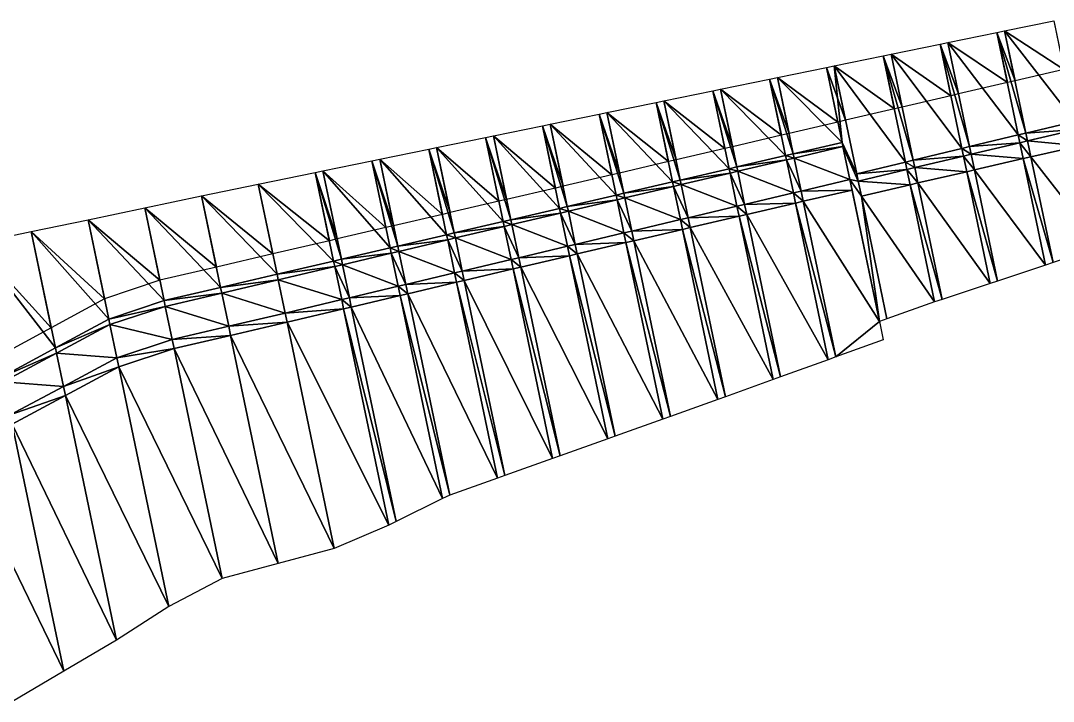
# Model space of a CAD drawing. Header units: metres. Extents: x 1882598 to 1885460, y 3171405 to 3171756.
# Drawn here: x 1883385.72 to 1883403.52, y 3171642.5 to 3171654.23 of the extents above; entities that cross this region are included whole.
import ezdxf

# ---------------------------------------------------------------- set-up
doc = ezdxf.new("R2010")
doc.units = ezdxf.units.M
doc.header["$MEASUREMENT"] = 0
doc.layers.add('Triangles surfaces projet', color=7, linetype='Continuous', true_color=0x848484)

msp = doc.modelspace()

# ---------------------------------------------------------------- linework, layer by layer
at = {"layer": 'Triangles surfaces projet'}
for points in [[(1883403.893, 3171652.493, 150.426), (1883402.685, 3171654.055, 150.46), (1883403.531, 3171654.228, 150.462), (1883403.893, 3171652.493, 150.426)], [(1883403.531, 3171654.228, 150.812), (1883403.706, 3171653.389, 150.795), (1883402.685, 3171654.055, 150.81), (1883403.531, 3171654.228, 150.812)], [(1883401.705, 3171653.853, 150.458), (1883402.551, 3171654.027, 150.46), (1883402.92, 3171652.259, 150.423), (1883401.705, 3171653.853, 150.458)], [(1883402.551, 3171654.027, 150.81), (1883402.732, 3171653.162, 150.792), (1883401.705, 3171653.853, 150.808), (1883402.551, 3171654.027, 150.81)], [(1883403.053, 3171652.291, 150.424), (1883402.551, 3171654.027, 150.46), (1883402.685, 3171654.055, 150.46), (1883403.053, 3171652.291, 150.424)], [(1883402.685, 3171654.055, 150.81), (1883402.865, 3171653.193, 150.792), (1883402.551, 3171654.027, 150.81), (1883402.685, 3171654.055, 150.81)], [(1883402.551, 3171654.027, 150.46), (1883403.053, 3171652.291, 150.424), (1883402.92, 3171652.259, 150.423), (1883402.551, 3171654.027, 150.46)], [(1883402.865, 3171653.193, 150.792), (1883402.732, 3171653.162, 150.792), (1883402.551, 3171654.027, 150.81), (1883402.865, 3171653.193, 150.792)], [(1883403.053, 3171652.291, 150.424), (1883402.685, 3171654.055, 150.46), (1883403.893, 3171652.493, 150.426), (1883403.053, 3171652.291, 150.424)], [(1883403.706, 3171653.389, 150.795), (1883402.865, 3171653.193, 150.792), (1883402.685, 3171654.055, 150.81), (1883403.706, 3171653.389, 150.795)], [(1883401.705, 3171653.853, 150.458), (1883402.08, 3171652.058, 150.421), (1883401.572, 3171653.826, 150.457), (1883401.705, 3171653.853, 150.458)], [(1883401.705, 3171653.853, 150.808), (1883401.89, 3171652.966, 150.79), (1883401.572, 3171653.826, 150.807), (1883401.705, 3171653.853, 150.808)], [(1883401.705, 3171653.853, 150.458), (1883402.92, 3171652.259, 150.423), (1883402.08, 3171652.058, 150.421), (1883401.705, 3171653.853, 150.458)], [(1883402.732, 3171653.162, 150.792), (1883401.89, 3171652.966, 150.79), (1883401.705, 3171653.853, 150.808), (1883402.732, 3171653.162, 150.792)], [(1883401.572, 3171653.826, 150.457), (1883401.947, 3171652.026, 150.421), (1883400.726, 3171653.652, 150.456), (1883401.572, 3171653.826, 150.457)], [(1883401.572, 3171653.826, 150.807), (1883401.758, 3171652.935, 150.789), (1883400.726, 3171653.652, 150.806), (1883401.572, 3171653.826, 150.807)], [(1883401.572, 3171653.826, 150.457), (1883402.08, 3171652.058, 150.421), (1883401.947, 3171652.026, 150.421), (1883401.572, 3171653.826, 150.457)], [(1883401.89, 3171652.966, 150.79), (1883401.758, 3171652.935, 150.789), (1883401.572, 3171653.826, 150.807), (1883401.89, 3171652.966, 150.79)], [(1883400.975, 3171651.792, 150.418), (1883399.746, 3171653.451, 150.454), (1883400.592, 3171653.625, 150.456), (1883400.975, 3171651.792, 150.418)], [(1883400.592, 3171653.625, 150.806), (1883400.783, 3171652.708, 150.787), (1883399.746, 3171653.451, 150.804), (1883400.592, 3171653.625, 150.806)], [(1883400.726, 3171653.652, 150.456), (1883401.107, 3171651.824, 150.418), (1883400.592, 3171653.625, 150.456), (1883400.726, 3171653.652, 150.456)], [(1883400.726, 3171653.652, 150.806), (1883400.916, 3171652.739, 150.787), (1883400.592, 3171653.625, 150.806), (1883400.726, 3171653.652, 150.806)], [(1883401.107, 3171651.824, 150.418), (1883400.975, 3171651.792, 150.418), (1883400.592, 3171653.625, 150.456), (1883401.107, 3171651.824, 150.418)], [(1883400.916, 3171652.739, 150.787), (1883400.783, 3171652.708, 150.787), (1883400.592, 3171653.625, 150.806), (1883400.916, 3171652.739, 150.787)], [(1883401.947, 3171652.026, 150.421), (1883401.107, 3171651.824, 150.418), (1883400.726, 3171653.652, 150.456), (1883401.947, 3171652.026, 150.421)], [(1883401.758, 3171652.935, 150.789), (1883400.916, 3171652.739, 150.787), (1883400.726, 3171653.652, 150.806), (1883401.758, 3171652.935, 150.789)], [(1883399.882, 3171652.131, 150.427), (1883398.766, 3171653.25, 150.452), (1883399.612, 3171653.424, 150.454), (1883399.882, 3171652.131, 150.427)], [(1883399.612, 3171653.424, 150.804), (1883399.809, 3171652.481, 150.784), (1883398.766, 3171653.25, 150.802), (1883399.612, 3171653.424, 150.804)], [(1883399.882, 3171652.131, 150.427), (1883399.612, 3171653.424, 150.454), (1883399.746, 3171653.451, 150.454), (1883399.882, 3171652.131, 150.427)], [(1883399.746, 3171653.451, 150.804), (1883399.942, 3171652.512, 150.785), (1883399.612, 3171653.424, 150.804), (1883399.746, 3171653.451, 150.804)], [(1883399.942, 3171652.512, 150.785), (1883399.809, 3171652.481, 150.784), (1883399.612, 3171653.424, 150.804), (1883399.942, 3171652.512, 150.785)], [(1883399.882, 3171652.131, 150.427), (1883399.746, 3171653.451, 150.454), (1883400.135, 3171651.59, 150.416), (1883399.882, 3171652.131, 150.427)], [(1883399.746, 3171653.451, 150.454), (1883400.975, 3171651.792, 150.418), (1883400.135, 3171651.59, 150.416), (1883399.746, 3171653.451, 150.454)], [(1883400.783, 3171652.708, 150.787), (1883399.942, 3171652.512, 150.785), (1883399.746, 3171653.451, 150.804), (1883400.783, 3171652.708, 150.787)], [(1883398.908, 3171651.904, 150.425), (1883397.787, 3171653.049, 150.451), (1883398.633, 3171653.223, 150.452), (1883398.908, 3171651.904, 150.425)], [(1883398.633, 3171653.223, 150.802), (1883398.835, 3171652.254, 150.782), (1883397.787, 3171653.049, 150.801), (1883398.633, 3171653.223, 150.802)], [(1883398.633, 3171653.223, 150.452), (1883398.766, 3171653.25, 150.452), (1883399.041, 3171651.935, 150.425), (1883398.633, 3171653.223, 150.452)], [(1883398.766, 3171653.25, 150.802), (1883398.968, 3171652.285, 150.782), (1883398.633, 3171653.223, 150.802), (1883398.766, 3171653.25, 150.802)], [(1883398.908, 3171651.904, 150.425), (1883398.633, 3171653.223, 150.452), (1883399.041, 3171651.935, 150.425), (1883398.908, 3171651.904, 150.425)], [(1883398.968, 3171652.285, 150.782), (1883398.835, 3171652.254, 150.782), (1883398.633, 3171653.223, 150.802), (1883398.968, 3171652.285, 150.782)], [(1883399.041, 3171651.935, 150.425), (1883398.766, 3171653.25, 150.452), (1883399.882, 3171652.131, 150.427), (1883399.041, 3171651.935, 150.425)], [(1883399.809, 3171652.481, 150.784), (1883398.968, 3171652.285, 150.782), (1883398.766, 3171653.25, 150.802), (1883399.809, 3171652.481, 150.784)], [(1883396.807, 3171652.848, 150.449), (1883397.653, 3171653.022, 150.45), (1883397.934, 3171651.677, 150.423), (1883396.807, 3171652.848, 150.449)], [(1883397.653, 3171653.022, 150.8), (1883397.861, 3171652.026, 150.78), (1883396.807, 3171652.848, 150.799), (1883397.653, 3171653.022, 150.8)], [(1883397.787, 3171653.049, 150.451), (1883398.067, 3171651.708, 150.423), (1883397.653, 3171653.022, 150.45), (1883397.787, 3171653.049, 150.451)], [(1883397.787, 3171653.049, 150.801), (1883397.994, 3171652.057, 150.78), (1883397.653, 3171653.022, 150.8), (1883397.787, 3171653.049, 150.801)], [(1883397.934, 3171651.677, 150.423), (1883397.653, 3171653.022, 150.45), (1883398.067, 3171651.708, 150.423), (1883397.934, 3171651.677, 150.423)], [(1883397.994, 3171652.057, 150.78), (1883397.861, 3171652.026, 150.78), (1883397.653, 3171653.022, 150.8), (1883397.994, 3171652.057, 150.78)], [(1883397.787, 3171653.049, 150.451), (1883398.908, 3171651.904, 150.425), (1883398.067, 3171651.708, 150.423), (1883397.787, 3171653.049, 150.451)], [(1883398.835, 3171652.254, 150.782), (1883397.994, 3171652.057, 150.78), (1883397.787, 3171653.049, 150.801), (1883398.835, 3171652.254, 150.782)], [(1883395.828, 3171652.647, 150.448), (1883396.674, 3171652.821, 150.449), (1883396.96, 3171651.45, 150.421), (1883395.828, 3171652.647, 150.448)], [(1883396.674, 3171652.821, 150.799), (1883396.887, 3171651.799, 150.778), (1883395.828, 3171652.647, 150.798), (1883396.674, 3171652.821, 150.799)], [(1883396.674, 3171652.821, 150.449), (1883396.807, 3171652.848, 150.449), (1883397.093, 3171651.481, 150.421), (1883396.674, 3171652.821, 150.449)], [(1883396.807, 3171652.848, 150.799), (1883397.02, 3171651.83, 150.778), (1883396.674, 3171652.821, 150.799), (1883396.807, 3171652.848, 150.799)], [(1883396.96, 3171651.45, 150.421), (1883396.674, 3171652.821, 150.449), (1883397.093, 3171651.481, 150.421), (1883396.96, 3171651.45, 150.421)], [(1883397.02, 3171651.83, 150.778), (1883396.887, 3171651.799, 150.778), (1883396.674, 3171652.821, 150.799), (1883397.02, 3171651.83, 150.778)], [(1883397.934, 3171651.677, 150.423), (1883397.093, 3171651.481, 150.421), (1883396.807, 3171652.848, 150.449), (1883397.934, 3171651.677, 150.423)], [(1883397.861, 3171652.026, 150.78), (1883397.02, 3171651.83, 150.778), (1883396.807, 3171652.848, 150.799), (1883397.861, 3171652.026, 150.78)], [(1883394.848, 3171652.446, 150.446), (1883395.694, 3171652.62, 150.448), (1883395.986, 3171651.223, 150.419), (1883394.848, 3171652.446, 150.446)], [(1883395.694, 3171652.62, 150.798), (1883395.913, 3171651.572, 150.776), (1883394.848, 3171652.446, 150.796), (1883395.694, 3171652.62, 150.798)], [(1883395.828, 3171652.647, 150.448), (1883396.119, 3171651.254, 150.419), (1883395.694, 3171652.62, 150.448), (1883395.828, 3171652.647, 150.448)], [(1883395.828, 3171652.647, 150.798), (1883396.046, 3171651.603, 150.776), (1883395.694, 3171652.62, 150.798), (1883395.828, 3171652.647, 150.798)], [(1883396.119, 3171651.254, 150.419), (1883395.986, 3171651.223, 150.419), (1883395.694, 3171652.62, 150.448), (1883396.119, 3171651.254, 150.419)], [(1883396.046, 3171651.603, 150.776), (1883395.913, 3171651.572, 150.776), (1883395.694, 3171652.62, 150.798), (1883396.046, 3171651.603, 150.776)], [(1883395.828, 3171652.647, 150.448), (1883396.96, 3171651.45, 150.421), (1883396.119, 3171651.254, 150.419), (1883395.828, 3171652.647, 150.448)], [(1883396.887, 3171651.799, 150.778), (1883396.046, 3171651.603, 150.776), (1883395.828, 3171652.647, 150.798), (1883396.887, 3171651.799, 150.778)], [(1883395.011, 3171650.995, 150.417), (1883393.869, 3171652.245, 150.445), (1883394.714, 3171652.419, 150.446), (1883395.011, 3171650.995, 150.417)], [(1883394.714, 3171652.419, 150.796), (1883394.939, 3171651.345, 150.774), (1883393.869, 3171652.245, 150.795), (1883394.714, 3171652.419, 150.796)], [(1883394.848, 3171652.446, 150.446), (1883395.144, 3171651.026, 150.417), (1883394.714, 3171652.419, 150.446), (1883394.848, 3171652.446, 150.446)], [(1883394.848, 3171652.446, 150.796), (1883395.071, 3171651.376, 150.775), (1883394.714, 3171652.419, 150.796), (1883394.848, 3171652.446, 150.796)], [(1883395.144, 3171651.026, 150.417), (1883395.011, 3171650.995, 150.417), (1883394.714, 3171652.419, 150.446), (1883395.144, 3171651.026, 150.417)], [(1883395.071, 3171651.376, 150.775), (1883394.939, 3171651.345, 150.774), (1883394.714, 3171652.419, 150.796), (1883395.071, 3171651.376, 150.775)], [(1883395.986, 3171651.223, 150.419), (1883395.144, 3171651.026, 150.417), (1883394.848, 3171652.446, 150.446), (1883395.986, 3171651.223, 150.419)], [(1883395.913, 3171651.572, 150.776), (1883395.071, 3171651.376, 150.775), (1883394.848, 3171652.446, 150.796), (1883395.913, 3171651.572, 150.776)], [(1883403.893, 3171652.493, 150.426), (1883403.921, 3171652.356, 150.424), (1883403.053, 3171652.291, 150.424), (1883403.893, 3171652.493, 150.426)], [(1883393.869, 3171652.245, 150.445), (1883394.17, 3171650.799, 150.416), (1883393.735, 3171652.218, 150.445), (1883393.869, 3171652.245, 150.445)], [(1883393.869, 3171652.245, 150.795), (1883394.097, 3171651.149, 150.773), (1883393.735, 3171652.218, 150.795), (1883393.869, 3171652.245, 150.795)], [(1883393.869, 3171652.245, 150.445), (1883395.011, 3171650.995, 150.417), (1883394.17, 3171650.799, 150.416), (1883393.869, 3171652.245, 150.445)], [(1883394.939, 3171651.345, 150.774), (1883394.097, 3171651.149, 150.773), (1883393.869, 3171652.245, 150.795), (1883394.939, 3171651.345, 150.774)], [(1883402.08, 3171652.058, 150.421), (1883402.92, 3171652.259, 150.423), (1883402.948, 3171652.126, 150.421), (1883402.08, 3171652.058, 150.421)], [(1883402.92, 3171652.259, 150.423), (1883403.053, 3171652.291, 150.424), (1883403.081, 3171652.157, 150.421), (1883402.92, 3171652.259, 150.423)], [(1883403.081, 3171652.157, 150.421), (1883402.948, 3171652.126, 150.421), (1883402.92, 3171652.259, 150.423), (1883403.081, 3171652.157, 150.421)], [(1883403.081, 3171652.157, 150.421), (1883403.053, 3171652.291, 150.424), (1883403.921, 3171652.356, 150.424), (1883403.081, 3171652.157, 150.421)], [(1883403.98, 3171652.074, 150.712), (1883403.081, 3171652.157, 150.421), (1883403.921, 3171652.356, 150.424), (1883403.98, 3171652.074, 150.712)], [(1883393.735, 3171652.218, 150.445), (1883394.037, 3171650.768, 150.416), (1883392.889, 3171652.044, 150.444), (1883393.735, 3171652.218, 150.445)], [(1883393.735, 3171652.218, 150.795), (1883393.964, 3171651.118, 150.773), (1883392.889, 3171652.044, 150.794), (1883393.735, 3171652.218, 150.795)], [(1883393.735, 3171652.218, 150.445), (1883394.17, 3171650.799, 150.416), (1883394.037, 3171650.768, 150.416), (1883393.735, 3171652.218, 150.445)], [(1883394.097, 3171651.149, 150.773), (1883393.964, 3171651.118, 150.773), (1883393.735, 3171652.218, 150.795), (1883394.097, 3171651.149, 150.773)], [(1883399.041, 3171651.935, 150.425), (1883399.882, 3171652.131, 150.427), (1883399.897, 3171652.06, 150.355), (1883399.041, 3171651.935, 150.425)], [(1883399.056, 3171651.862, 150.351), (1883399.041, 3171651.935, 150.425), (1883399.897, 3171652.06, 150.355), (1883399.056, 3171651.862, 150.351)], [(1883399.897, 3171652.06, 150.355), (1883400.016, 3171651.49, 150.355), (1883399.056, 3171651.862, 150.351), (1883399.897, 3171652.06, 150.355)], [(1883399.882, 3171652.131, 150.427), (1883400.135, 3171651.59, 150.416), (1883399.897, 3171652.06, 150.355), (1883399.882, 3171652.131, 150.427)], [(1883399.897, 3171652.06, 150.355), (1883400.161, 3171651.465, 150.413), (1883400.016, 3171651.49, 150.355), (1883399.897, 3171652.06, 150.355)], [(1883399.897, 3171652.06, 150.355), (1883400.135, 3171651.59, 150.416), (1883400.161, 3171651.465, 150.413), (1883399.897, 3171652.06, 150.355)], [(1883402.08, 3171652.058, 150.421), (1883402.107, 3171651.927, 150.418), (1883401.947, 3171652.026, 150.421), (1883402.08, 3171652.058, 150.421)], [(1883402.107, 3171651.927, 150.418), (1883402.08, 3171652.058, 150.421), (1883402.948, 3171652.126, 150.421), (1883402.107, 3171651.927, 150.418)], [(1883403.005, 3171651.851, 150.702), (1883402.107, 3171651.927, 150.418), (1883402.948, 3171652.126, 150.421), (1883403.005, 3171651.851, 150.702)], [(1883403.081, 3171652.157, 150.421), (1883403.138, 3171651.881, 150.703), (1883402.948, 3171652.126, 150.421), (1883403.081, 3171652.157, 150.421)], [(1883403.005, 3171651.851, 150.702), (1883402.948, 3171652.126, 150.421), (1883403.138, 3171651.881, 150.703), (1883403.005, 3171651.851, 150.702)], [(1883403.98, 3171652.074, 150.712), (1883403.138, 3171651.881, 150.703), (1883403.081, 3171652.157, 150.421), (1883403.98, 3171652.074, 150.712)], [(1883404.343, 3171650.335, 151.896), (1883403.138, 3171651.881, 150.703), (1883403.98, 3171652.074, 150.712), (1883404.343, 3171650.335, 151.896)], [(1883393.063, 3171650.541, 150.414), (1883391.909, 3171651.843, 150.443), (1883392.755, 3171652.017, 150.444), (1883393.063, 3171650.541, 150.414)], [(1883392.755, 3171652.017, 150.794), (1883392.99, 3171650.891, 150.771), (1883391.909, 3171651.843, 150.793), (1883392.755, 3171652.017, 150.794)], [(1883393.196, 3171650.572, 150.414), (1883392.755, 3171652.017, 150.444), (1883392.889, 3171652.044, 150.444), (1883393.196, 3171650.572, 150.414)], [(1883392.889, 3171652.044, 150.794), (1883393.123, 3171650.922, 150.771), (1883392.755, 3171652.017, 150.794), (1883392.889, 3171652.044, 150.794)], [(1883393.063, 3171650.541, 150.414), (1883392.755, 3171652.017, 150.444), (1883393.196, 3171650.572, 150.414), (1883393.063, 3171650.541, 150.414)], [(1883393.123, 3171650.922, 150.771), (1883392.99, 3171650.891, 150.771), (1883392.755, 3171652.017, 150.794), (1883393.123, 3171650.922, 150.771)], [(1883392.889, 3171652.044, 150.444), (1883394.037, 3171650.768, 150.416), (1883393.196, 3171650.572, 150.414), (1883392.889, 3171652.044, 150.444)], [(1883393.964, 3171651.118, 150.773), (1883393.123, 3171650.922, 150.771), (1883392.889, 3171652.044, 150.794), (1883393.964, 3171651.118, 150.773)], [(1883398.067, 3171651.708, 150.423), (1883398.908, 3171651.904, 150.425), (1883398.923, 3171651.831, 150.351), (1883398.067, 3171651.708, 150.423)], [(1883399.041, 3171651.935, 150.425), (1883399.056, 3171651.862, 150.351), (1883398.908, 3171651.904, 150.425), (1883399.041, 3171651.935, 150.425)], [(1883398.923, 3171651.831, 150.351), (1883398.908, 3171651.904, 150.425), (1883399.056, 3171651.862, 150.351), (1883398.923, 3171651.831, 150.351)], [(1883401.107, 3171651.824, 150.418), (1883401.947, 3171652.026, 150.421), (1883401.975, 3171651.895, 150.418), (1883401.107, 3171651.824, 150.418)], [(1883401.107, 3171651.824, 150.418), (1883401.975, 3171651.895, 150.418), (1883401.134, 3171651.696, 150.416), (1883401.107, 3171651.824, 150.418)], [(1883401.134, 3171651.696, 150.416), (1883401.975, 3171651.895, 150.418), (1883402.031, 3171651.626, 150.693), (1883401.134, 3171651.696, 150.416)], [(1883402.107, 3171651.927, 150.418), (1883401.975, 3171651.895, 150.418), (1883401.947, 3171652.026, 150.421), (1883402.107, 3171651.927, 150.418)], [(1883401.975, 3171651.895, 150.418), (1883402.107, 3171651.927, 150.418), (1883402.164, 3171651.657, 150.694), (1883401.975, 3171651.895, 150.418)], [(1883402.031, 3171651.626, 150.693), (1883401.975, 3171651.895, 150.418), (1883402.164, 3171651.657, 150.694), (1883402.031, 3171651.626, 150.693)], [(1883402.164, 3171651.657, 150.694), (1883402.107, 3171651.927, 150.418), (1883403.005, 3171651.851, 150.702), (1883402.164, 3171651.657, 150.694)], [(1883403.005, 3171651.851, 150.702), (1883403.138, 3171651.881, 150.703), (1883403.519, 3171650.06, 151.944), (1883403.005, 3171651.851, 150.702)], [(1883403.519, 3171650.06, 151.944), (1883403.138, 3171651.881, 150.703), (1883404.343, 3171650.335, 151.896), (1883403.519, 3171650.06, 151.944)], [(1883390.93, 3171651.642, 150.443), (1883391.776, 3171651.816, 150.443), (1883392.089, 3171650.314, 150.413), (1883390.93, 3171651.642, 150.443)], [(1883391.776, 3171651.816, 150.793), (1883392.016, 3171650.664, 150.77), (1883390.93, 3171651.642, 150.793), (1883391.776, 3171651.816, 150.793)], [(1883391.909, 3171651.843, 150.443), (1883392.222, 3171650.345, 150.413), (1883391.776, 3171651.816, 150.443), (1883391.909, 3171651.843, 150.443)], [(1883391.909, 3171651.843, 150.793), (1883392.149, 3171650.695, 150.77), (1883391.776, 3171651.816, 150.793), (1883391.909, 3171651.843, 150.793)], [(1883391.776, 3171651.816, 150.443), (1883392.222, 3171650.345, 150.413), (1883392.089, 3171650.314, 150.413), (1883391.776, 3171651.816, 150.443)], [(1883392.149, 3171650.695, 150.77), (1883392.016, 3171650.664, 150.77), (1883391.776, 3171651.816, 150.793), (1883392.149, 3171650.695, 150.77)], [(1883391.909, 3171651.843, 150.443), (1883393.063, 3171650.541, 150.414), (1883392.222, 3171650.345, 150.413), (1883391.909, 3171651.843, 150.443)], [(1883392.99, 3171650.891, 150.771), (1883392.149, 3171650.695, 150.77), (1883391.909, 3171651.843, 150.793), (1883392.99, 3171650.891, 150.771)], [(1883398.067, 3171651.708, 150.423), (1883398.083, 3171651.633, 150.347), (1883397.934, 3171651.677, 150.423), (1883398.067, 3171651.708, 150.423)], [(1883398.083, 3171651.633, 150.347), (1883398.067, 3171651.708, 150.423), (1883398.923, 3171651.831, 150.351), (1883398.083, 3171651.633, 150.347)], [(1883398.923, 3171651.831, 150.351), (1883399.042, 3171651.26, 150.351), (1883398.083, 3171651.633, 150.347), (1883398.923, 3171651.831, 150.351)], [(1883398.923, 3171651.831, 150.351), (1883399.056, 3171651.862, 150.351), (1883399.175, 3171651.292, 150.351), (1883398.923, 3171651.831, 150.351)], [(1883399.042, 3171651.26, 150.351), (1883398.923, 3171651.831, 150.351), (1883399.175, 3171651.292, 150.351), (1883399.042, 3171651.26, 150.351)], [(1883400.016, 3171651.49, 150.355), (1883399.175, 3171651.292, 150.351), (1883399.056, 3171651.862, 150.351), (1883400.016, 3171651.49, 150.355)], [(1883401.001, 3171651.664, 150.415), (1883400.135, 3171651.59, 150.416), (1883400.975, 3171651.792, 150.418), (1883401.001, 3171651.664, 150.415)], [(1883401.107, 3171651.824, 150.418), (1883401.134, 3171651.696, 150.416), (1883400.975, 3171651.792, 150.418), (1883401.107, 3171651.824, 150.418)], [(1883401.001, 3171651.664, 150.415), (1883400.975, 3171651.792, 150.418), (1883401.134, 3171651.696, 150.416), (1883401.001, 3171651.664, 150.415)], [(1883403.388, 3171650.016, 151.951), (1883402.164, 3171651.657, 150.694), (1883403.005, 3171651.851, 150.702), (1883403.388, 3171650.016, 151.951)], [(1883403.519, 3171650.06, 151.944), (1883403.388, 3171650.016, 151.951), (1883403.005, 3171651.851, 150.702), (1883403.519, 3171650.06, 151.944)], [(1883391.115, 3171650.087, 150.411), (1883389.816, 3171651.413, 150.442), (1883390.796, 3171651.614, 150.443), (1883391.115, 3171650.087, 150.411)], [(1883390.796, 3171651.614, 150.793), (1883391.042, 3171650.437, 150.769), (1883389.816, 3171651.413, 150.792), (1883390.796, 3171651.614, 150.793)], [(1883391.248, 3171650.118, 150.412), (1883390.796, 3171651.614, 150.443), (1883390.93, 3171651.642, 150.443), (1883391.248, 3171650.118, 150.412)], [(1883390.93, 3171651.642, 150.793), (1883391.175, 3171650.468, 150.769), (1883390.796, 3171651.614, 150.793), (1883390.93, 3171651.642, 150.793)], [(1883390.796, 3171651.614, 150.443), (1883391.248, 3171650.118, 150.412), (1883391.115, 3171650.087, 150.411), (1883390.796, 3171651.614, 150.443)], [(1883391.175, 3171650.468, 150.769), (1883391.042, 3171650.437, 150.769), (1883390.796, 3171651.614, 150.793), (1883391.175, 3171650.468, 150.769)], [(1883392.089, 3171650.314, 150.413), (1883391.248, 3171650.118, 150.412), (1883390.93, 3171651.642, 150.443), (1883392.089, 3171650.314, 150.413)], [(1883392.016, 3171650.664, 150.77), (1883391.175, 3171650.468, 150.769), (1883390.93, 3171651.642, 150.793), (1883392.016, 3171650.664, 150.77)], [(1883397.093, 3171651.481, 150.421), (1883397.934, 3171651.677, 150.423), (1883397.95, 3171651.602, 150.346), (1883397.093, 3171651.481, 150.421)], [(1883397.109, 3171651.403, 150.342), (1883397.093, 3171651.481, 150.421), (1883397.95, 3171651.602, 150.346), (1883397.109, 3171651.403, 150.342)], [(1883398.069, 3171651.031, 150.346), (1883397.109, 3171651.403, 150.342), (1883397.95, 3171651.602, 150.346), (1883398.069, 3171651.031, 150.346)], [(1883398.083, 3171651.633, 150.347), (1883397.95, 3171651.602, 150.346), (1883397.934, 3171651.677, 150.423), (1883398.083, 3171651.633, 150.347)], [(1883397.95, 3171651.602, 150.346), (1883398.083, 3171651.633, 150.347), (1883398.202, 3171651.062, 150.347), (1883397.95, 3171651.602, 150.346)], [(1883398.069, 3171651.031, 150.346), (1883397.95, 3171651.602, 150.346), (1883398.202, 3171651.062, 150.347), (1883398.069, 3171651.031, 150.346)], [(1883398.083, 3171651.633, 150.347), (1883399.042, 3171651.26, 150.351), (1883398.202, 3171651.062, 150.347), (1883398.083, 3171651.633, 150.347)], [(1883400.135, 3171651.59, 150.416), (1883401.001, 3171651.664, 150.415), (1883400.161, 3171651.465, 150.413), (1883400.135, 3171651.59, 150.416)], [(1883400.161, 3171651.465, 150.413), (1883401.001, 3171651.664, 150.415), (1883401.056, 3171651.401, 150.684), (1883400.161, 3171651.465, 150.413)], [(1883401.001, 3171651.664, 150.415), (1883401.134, 3171651.696, 150.416), (1883401.189, 3171651.432, 150.685), (1883401.001, 3171651.664, 150.415)], [(1883401.189, 3171651.432, 150.685), (1883401.056, 3171651.401, 150.684), (1883401.001, 3171651.664, 150.415), (1883401.189, 3171651.432, 150.685)], [(1883401.189, 3171651.432, 150.685), (1883401.134, 3171651.696, 150.416), (1883402.031, 3171651.626, 150.693), (1883401.189, 3171651.432, 150.685)], [(1883402.433, 3171649.699, 152.005), (1883401.189, 3171651.432, 150.685), (1883402.031, 3171651.626, 150.693), (1883402.433, 3171649.699, 152.005)], [(1883402.563, 3171649.743, 151.998), (1883402.031, 3171651.626, 150.693), (1883402.164, 3171651.657, 150.694), (1883402.563, 3171649.743, 151.998)], [(1883402.031, 3171651.626, 150.693), (1883402.563, 3171649.743, 151.998), (1883402.433, 3171649.699, 152.005), (1883402.031, 3171651.626, 150.693)], [(1883403.388, 3171650.016, 151.951), (1883402.563, 3171649.743, 151.998), (1883402.164, 3171651.657, 150.694), (1883403.388, 3171650.016, 151.951)], [(1883389.816, 3171651.413, 150.442), (1883390.141, 3171649.86, 150.41), (1883388.837, 3171651.21, 150.439), (1883389.816, 3171651.413, 150.442)], [(1883389.816, 3171651.413, 150.792), (1883390.068, 3171650.209, 150.767), (1883388.837, 3171651.21, 150.789), (1883389.816, 3171651.413, 150.792)], [(1883391.115, 3171650.087, 150.411), (1883390.141, 3171649.86, 150.41), (1883389.816, 3171651.413, 150.442), (1883391.115, 3171650.087, 150.411)], [(1883391.042, 3171650.437, 150.769), (1883390.068, 3171650.209, 150.767), (1883389.816, 3171651.413, 150.792), (1883391.042, 3171650.437, 150.769)], [(1883396.119, 3171651.254, 150.419), (1883396.96, 3171651.45, 150.421), (1883396.976, 3171651.372, 150.341), (1883396.119, 3171651.254, 150.419)], [(1883396.976, 3171651.372, 150.341), (1883396.135, 3171651.174, 150.338), (1883396.119, 3171651.254, 150.419), (1883396.976, 3171651.372, 150.341)], [(1883396.976, 3171651.372, 150.341), (1883397.095, 3171650.801, 150.341), (1883396.135, 3171651.174, 150.338), (1883396.976, 3171651.372, 150.341)], [(1883396.96, 3171651.45, 150.421), (1883397.093, 3171651.481, 150.421), (1883397.109, 3171651.403, 150.342), (1883396.96, 3171651.45, 150.421)], [(1883396.96, 3171651.45, 150.421), (1883397.109, 3171651.403, 150.342), (1883396.976, 3171651.372, 150.341), (1883396.96, 3171651.45, 150.421)], [(1883396.976, 3171651.372, 150.341), (1883397.109, 3171651.403, 150.342), (1883397.228, 3171650.833, 150.342), (1883396.976, 3171651.372, 150.341)], [(1883397.228, 3171650.833, 150.342), (1883397.095, 3171650.801, 150.341), (1883396.976, 3171651.372, 150.341), (1883397.228, 3171650.833, 150.342)], [(1883398.069, 3171651.031, 150.346), (1883397.228, 3171650.833, 150.342), (1883397.109, 3171651.403, 150.342), (1883398.069, 3171651.031, 150.346)], [(1883399.175, 3171651.292, 150.351), (1883400.016, 3171651.49, 150.355), (1883400.054, 3171651.31, 150.539), (1883399.175, 3171651.292, 150.351)], [(1883400.054, 3171651.31, 150.539), (1883400.016, 3171651.49, 150.355), (1883400.526, 3171649.047, 152.125), (1883400.054, 3171651.31, 150.539)], [(1883400.016, 3171651.49, 150.355), (1883400.161, 3171651.465, 150.413), (1883400.215, 3171651.206, 150.678), (1883400.016, 3171651.49, 150.355)], [(1883400.215, 3171651.206, 150.678), (1883400.526, 3171649.047, 152.125), (1883400.016, 3171651.49, 150.355), (1883400.215, 3171651.206, 150.678)], [(1883400.161, 3171651.465, 150.413), (1883401.056, 3171651.401, 150.684), (1883400.215, 3171651.206, 150.678), (1883400.161, 3171651.465, 150.413)], [(1883400.215, 3171651.206, 150.678), (1883401.056, 3171651.401, 150.684), (1883401.477, 3171649.384, 152.058), (1883400.215, 3171651.206, 150.678)], [(1883401.189, 3171651.432, 150.685), (1883401.608, 3171649.427, 152.051), (1883401.056, 3171651.401, 150.684), (1883401.189, 3171651.432, 150.685)], [(1883401.056, 3171651.401, 150.684), (1883401.608, 3171649.427, 152.051), (1883401.477, 3171649.384, 152.058), (1883401.056, 3171651.401, 150.684)], [(1883401.608, 3171649.427, 152.051), (1883401.189, 3171651.432, 150.685), (1883402.433, 3171649.699, 152.005), (1883401.608, 3171649.427, 152.051)], [(1883387.859, 3171651.005, 150.436), (1883388.837, 3171651.21, 150.439), (1883389.167, 3171649.632, 150.406), (1883387.859, 3171651.005, 150.436)], [(1883388.837, 3171651.21, 150.789), (1883389.094, 3171649.982, 150.763), (1883387.859, 3171651.005, 150.786), (1883388.837, 3171651.21, 150.789)], [(1883390.141, 3171649.86, 150.41), (1883389.167, 3171649.632, 150.406), (1883388.837, 3171651.21, 150.439), (1883390.141, 3171649.86, 150.41)], [(1883390.068, 3171650.209, 150.767), (1883389.094, 3171649.982, 150.763), (1883388.837, 3171651.21, 150.789), (1883390.068, 3171650.209, 150.767)], [(1883395.986, 3171651.223, 150.419), (1883396.002, 3171651.142, 150.337), (1883395.144, 3171651.026, 150.417), (1883395.986, 3171651.223, 150.419)], [(1883396.119, 3171651.254, 150.419), (1883396.135, 3171651.174, 150.338), (1883395.986, 3171651.223, 150.419), (1883396.119, 3171651.254, 150.419)], [(1883396.002, 3171651.142, 150.337), (1883395.986, 3171651.223, 150.419), (1883396.135, 3171651.174, 150.338), (1883396.002, 3171651.142, 150.337)], [(1883396.254, 3171650.603, 150.338), (1883396.002, 3171651.142, 150.337), (1883396.135, 3171651.174, 150.338), (1883396.254, 3171650.603, 150.338)], [(1883396.135, 3171651.174, 150.338), (1883397.095, 3171650.801, 150.341), (1883396.254, 3171650.603, 150.338), (1883396.135, 3171651.174, 150.338)], [(1883399.079, 3171651.085, 150.53), (1883398.202, 3171651.062, 150.347), (1883399.042, 3171651.26, 150.351), (1883399.079, 3171651.085, 150.53)], [(1883399.175, 3171651.292, 150.351), (1883399.212, 3171651.116, 150.531), (1883399.042, 3171651.26, 150.351), (1883399.175, 3171651.292, 150.351)], [(1883399.079, 3171651.085, 150.53), (1883399.042, 3171651.26, 150.351), (1883399.212, 3171651.116, 150.531), (1883399.079, 3171651.085, 150.53)], [(1883399.212, 3171651.116, 150.531), (1883399.175, 3171651.292, 150.351), (1883400.054, 3171651.31, 150.539), (1883399.212, 3171651.116, 150.531)], [(1883400.054, 3171651.31, 150.539), (1883400.526, 3171649.047, 152.125), (1883399.212, 3171651.116, 150.531), (1883400.054, 3171651.31, 150.539)], [(1883400.215, 3171651.206, 150.678), (1883401.477, 3171649.384, 152.058), (1883400.656, 3171649.094, 152.116), (1883400.215, 3171651.206, 150.678)], [(1883400.526, 3171649.047, 152.125), (1883400.215, 3171651.206, 150.678), (1883400.656, 3171649.094, 152.116), (1883400.526, 3171649.047, 152.125)], [(1883386.88, 3171650.799, 150.432), (1883387.859, 3171651.005, 150.436), (1883388.193, 3171649.405, 150.401), (1883386.88, 3171650.799, 150.432)], [(1883387.859, 3171651.005, 150.786), (1883388.12, 3171649.755, 150.759), (1883386.88, 3171650.799, 150.782), (1883387.859, 3171651.005, 150.786)], [(1883389.167, 3171649.632, 150.406), (1883388.193, 3171649.405, 150.401), (1883387.859, 3171651.005, 150.436), (1883389.167, 3171649.632, 150.406)], [(1883389.094, 3171649.982, 150.763), (1883388.12, 3171649.755, 150.759), (1883387.859, 3171651.005, 150.786), (1883389.094, 3171649.982, 150.763)], [(1883395.011, 3171650.995, 150.417), (1883395.029, 3171650.912, 150.333), (1883394.17, 3171650.799, 150.416), (1883395.011, 3171650.995, 150.417)], [(1883395.144, 3171651.026, 150.417), (1883395.162, 3171650.944, 150.333), (1883395.011, 3171650.995, 150.417), (1883395.144, 3171651.026, 150.417)], [(1883395.029, 3171650.912, 150.333), (1883395.011, 3171650.995, 150.417), (1883395.162, 3171650.944, 150.333), (1883395.029, 3171650.912, 150.333)], [(1883395.144, 3171651.026, 150.417), (1883396.002, 3171651.142, 150.337), (1883395.162, 3171650.944, 150.333), (1883395.144, 3171651.026, 150.417)], [(1883396.121, 3171650.572, 150.337), (1883395.162, 3171650.944, 150.333), (1883396.002, 3171651.142, 150.337), (1883396.121, 3171650.572, 150.337)], [(1883396.002, 3171651.142, 150.337), (1883396.254, 3171650.603, 150.338), (1883396.121, 3171650.572, 150.337), (1883396.002, 3171651.142, 150.337)], [(1883398.069, 3171651.031, 150.346), (1883398.105, 3171650.859, 150.521), (1883397.228, 3171650.833, 150.342), (1883398.069, 3171651.031, 150.346)], [(1883398.202, 3171651.062, 150.347), (1883398.238, 3171650.89, 150.522), (1883398.069, 3171651.031, 150.346), (1883398.202, 3171651.062, 150.347)], [(1883398.105, 3171650.859, 150.521), (1883398.069, 3171651.031, 150.346), (1883398.238, 3171650.89, 150.522), (1883398.105, 3171650.859, 150.521)], [(1883398.238, 3171650.89, 150.522), (1883398.202, 3171651.062, 150.347), (1883399.079, 3171651.085, 150.53), (1883398.238, 3171650.89, 150.522)], [(1883399.079, 3171651.085, 150.53), (1883399.642, 3171648.387, 152.367), (1883398.238, 3171650.89, 150.522), (1883399.079, 3171651.085, 150.53)], [(1883399.212, 3171651.116, 150.531), (1883399.772, 3171648.434, 152.358), (1883399.079, 3171651.085, 150.53), (1883399.212, 3171651.116, 150.531)], [(1883399.079, 3171651.085, 150.53), (1883399.772, 3171648.434, 152.358), (1883399.642, 3171648.387, 152.367), (1883399.079, 3171651.085, 150.53)], [(1883399.212, 3171651.116, 150.531), (1883400.526, 3171649.047, 152.125), (1883399.772, 3171648.434, 152.358), (1883399.212, 3171651.116, 150.531)], [(1883395.029, 3171650.912, 150.333), (1883394.188, 3171650.714, 150.329), (1883394.17, 3171650.799, 150.416), (1883395.029, 3171650.912, 150.333)], [(1883395.148, 3171650.342, 150.333), (1883394.188, 3171650.714, 150.329), (1883395.029, 3171650.912, 150.333), (1883395.148, 3171650.342, 150.333)], [(1883395.029, 3171650.912, 150.333), (1883395.162, 3171650.944, 150.333), (1883395.281, 3171650.373, 150.333), (1883395.029, 3171650.912, 150.333)], [(1883395.148, 3171650.342, 150.333), (1883395.029, 3171650.912, 150.333), (1883395.281, 3171650.373, 150.333), (1883395.148, 3171650.342, 150.333)], [(1883395.281, 3171650.373, 150.333), (1883395.162, 3171650.944, 150.333), (1883396.121, 3171650.572, 150.337), (1883395.281, 3171650.373, 150.333)], [(1883397.228, 3171650.833, 150.342), (1883397.263, 3171650.664, 150.514), (1883397.095, 3171650.801, 150.341), (1883397.228, 3171650.833, 150.342)], [(1883397.263, 3171650.664, 150.514), (1883397.228, 3171650.833, 150.342), (1883398.105, 3171650.859, 150.521), (1883397.263, 3171650.664, 150.514)], [(1883398.105, 3171650.859, 150.521), (1883398.692, 3171648.045, 152.438), (1883397.263, 3171650.664, 150.514), (1883398.105, 3171650.859, 150.521)], [(1883398.105, 3171650.859, 150.521), (1883398.238, 3171650.89, 150.522), (1883398.822, 3171648.091, 152.428), (1883398.105, 3171650.859, 150.521)], [(1883398.105, 3171650.859, 150.521), (1883398.822, 3171648.091, 152.428), (1883398.692, 3171648.045, 152.438), (1883398.105, 3171650.859, 150.521)], [(1883399.642, 3171648.387, 152.367), (1883398.822, 3171648.091, 152.428), (1883398.238, 3171650.89, 150.522), (1883399.642, 3171648.387, 152.367)], [(1883386.88, 3171650.799, 150.432), (1883387.237, 3171649.087, 150.395), (1883385.901, 3171650.594, 150.429), (1883386.88, 3171650.799, 150.432)], [(1883386.88, 3171650.799, 150.782), (1883387.164, 3171649.438, 150.753), (1883385.901, 3171650.594, 150.779), (1883386.88, 3171650.799, 150.782)], [(1883388.193, 3171649.405, 150.401), (1883387.237, 3171649.087, 150.395), (1883386.88, 3171650.799, 150.432), (1883388.193, 3171649.405, 150.401)], [(1883388.12, 3171649.755, 150.759), (1883387.164, 3171649.438, 150.753), (1883386.88, 3171650.799, 150.782), (1883388.12, 3171649.755, 150.759)], [(1883394.055, 3171650.683, 150.328), (1883393.196, 3171650.572, 150.414), (1883394.037, 3171650.768, 150.416), (1883394.055, 3171650.683, 150.328)], [(1883394.055, 3171650.683, 150.328), (1883393.215, 3171650.484, 150.324), (1883393.196, 3171650.572, 150.414), (1883394.055, 3171650.683, 150.328)], [(1883394.174, 3171650.112, 150.328), (1883393.215, 3171650.484, 150.324), (1883394.055, 3171650.683, 150.328), (1883394.174, 3171650.112, 150.328)], [(1883394.188, 3171650.714, 150.329), (1883394.037, 3171650.768, 150.416), (1883394.17, 3171650.799, 150.416), (1883394.188, 3171650.714, 150.329)], [(1883394.055, 3171650.683, 150.328), (1883394.037, 3171650.768, 150.416), (1883394.188, 3171650.714, 150.329), (1883394.055, 3171650.683, 150.328)], [(1883394.307, 3171650.143, 150.329), (1883394.055, 3171650.683, 150.328), (1883394.188, 3171650.714, 150.329), (1883394.307, 3171650.143, 150.329)], [(1883394.307, 3171650.143, 150.329), (1883394.174, 3171650.112, 150.328), (1883394.055, 3171650.683, 150.328), (1883394.307, 3171650.143, 150.329)], [(1883394.188, 3171650.714, 150.329), (1883395.148, 3171650.342, 150.333), (1883394.307, 3171650.143, 150.329), (1883394.188, 3171650.714, 150.329)], [(1883397.095, 3171650.801, 150.341), (1883397.13, 3171650.633, 150.513), (1883396.254, 3171650.603, 150.338), (1883397.095, 3171650.801, 150.341)], [(1883396.289, 3171650.437, 150.507), (1883396.254, 3171650.603, 150.338), (1883397.13, 3171650.633, 150.513), (1883396.289, 3171650.437, 150.507)], [(1883397.742, 3171647.704, 152.509), (1883396.289, 3171650.437, 150.507), (1883397.13, 3171650.633, 150.513), (1883397.742, 3171647.704, 152.509)], [(1883397.13, 3171650.633, 150.513), (1883397.095, 3171650.801, 150.341), (1883397.263, 3171650.664, 150.514), (1883397.13, 3171650.633, 150.513)], [(1883397.13, 3171650.633, 150.513), (1883397.263, 3171650.664, 150.514), (1883397.871, 3171647.75, 152.499), (1883397.13, 3171650.633, 150.513)], [(1883397.871, 3171647.75, 152.499), (1883397.742, 3171647.704, 152.509), (1883397.13, 3171650.633, 150.513), (1883397.871, 3171647.75, 152.499)], [(1883397.263, 3171650.664, 150.514), (1883398.692, 3171648.045, 152.438), (1883397.871, 3171647.75, 152.499), (1883397.263, 3171650.664, 150.514)], [(1883385.901, 3171650.594, 150.429), (1883386.32, 3171648.589, 150.385), (1883384.923, 3171650.388, 150.426), (1883385.901, 3171650.594, 150.429)], [(1883385.901, 3171650.594, 150.779), (1883386.247, 3171648.939, 150.742), (1883384.923, 3171650.388, 150.776), (1883385.901, 3171650.594, 150.779)], [(1883387.237, 3171649.087, 150.395), (1883386.32, 3171648.589, 150.385), (1883385.901, 3171650.594, 150.429), (1883387.237, 3171649.087, 150.395)], [(1883387.164, 3171649.438, 150.753), (1883386.247, 3171648.939, 150.742), (1883385.901, 3171650.594, 150.779), (1883387.164, 3171649.438, 150.753)], [(1883393.063, 3171650.541, 150.414), (1883393.082, 3171650.453, 150.323), (1883392.222, 3171650.345, 150.413), (1883393.063, 3171650.541, 150.414)], [(1883392.241, 3171650.254, 150.32), (1883392.222, 3171650.345, 150.413), (1883393.082, 3171650.453, 150.323), (1883392.241, 3171650.254, 150.32)], [(1883393.201, 3171649.882, 150.323), (1883392.241, 3171650.254, 150.32), (1883393.082, 3171650.453, 150.323), (1883393.201, 3171649.882, 150.323)], [(1883393.063, 3171650.541, 150.414), (1883393.196, 3171650.572, 150.414), (1883393.215, 3171650.484, 150.324), (1883393.063, 3171650.541, 150.414)], [(1883393.063, 3171650.541, 150.414), (1883393.215, 3171650.484, 150.324), (1883393.082, 3171650.453, 150.323), (1883393.063, 3171650.541, 150.414)], [(1883393.082, 3171650.453, 150.323), (1883393.215, 3171650.484, 150.324), (1883393.334, 3171649.913, 150.324), (1883393.082, 3171650.453, 150.323)], [(1883393.201, 3171649.882, 150.323), (1883393.082, 3171650.453, 150.323), (1883393.334, 3171649.913, 150.324), (1883393.201, 3171649.882, 150.323)], [(1883394.174, 3171650.112, 150.328), (1883393.334, 3171649.913, 150.324), (1883393.215, 3171650.484, 150.324), (1883394.174, 3171650.112, 150.328)], [(1883396.121, 3171650.572, 150.337), (1883396.156, 3171650.406, 150.506), (1883395.281, 3171650.373, 150.333), (1883396.121, 3171650.572, 150.337)], [(1883396.289, 3171650.437, 150.507), (1883396.121, 3171650.572, 150.337), (1883396.254, 3171650.603, 150.338), (1883396.289, 3171650.437, 150.507)], [(1883396.156, 3171650.406, 150.506), (1883396.121, 3171650.572, 150.337), (1883396.289, 3171650.437, 150.507), (1883396.156, 3171650.406, 150.506)], [(1883386.32, 3171648.589, 150.385), (1883385.402, 3171648.09, 150.374), (1883384.923, 3171650.388, 150.426), (1883386.32, 3171648.589, 150.385)], [(1883386.247, 3171648.939, 150.742), (1883385.329, 3171648.44, 150.732), (1883384.923, 3171650.388, 150.776), (1883386.247, 3171648.939, 150.742)], [(1883391.248, 3171650.118, 150.412), (1883392.089, 3171650.314, 150.413), (1883392.108, 3171650.222, 150.319), (1883391.248, 3171650.118, 150.412)], [(1883392.241, 3171650.254, 150.32), (1883392.089, 3171650.314, 150.413), (1883392.222, 3171650.345, 150.413), (1883392.241, 3171650.254, 150.32)], [(1883392.241, 3171650.254, 150.32), (1883392.108, 3171650.222, 150.319), (1883392.089, 3171650.314, 150.413), (1883392.241, 3171650.254, 150.32)], [(1883395.148, 3171650.342, 150.333), (1883395.182, 3171650.179, 150.499), (1883394.307, 3171650.143, 150.329), (1883395.148, 3171650.342, 150.333)], [(1883395.315, 3171650.21, 150.5), (1883395.148, 3171650.342, 150.333), (1883395.281, 3171650.373, 150.333), (1883395.315, 3171650.21, 150.5)], [(1883395.182, 3171650.179, 150.499), (1883395.148, 3171650.342, 150.333), (1883395.315, 3171650.21, 150.5), (1883395.182, 3171650.179, 150.499)], [(1883395.315, 3171650.21, 150.5), (1883395.281, 3171650.373, 150.333), (1883396.156, 3171650.406, 150.506), (1883395.315, 3171650.21, 150.5)], [(1883396.791, 3171647.363, 152.579), (1883395.315, 3171650.21, 150.5), (1883396.156, 3171650.406, 150.506), (1883396.791, 3171647.363, 152.579)], [(1883396.156, 3171650.406, 150.506), (1883396.289, 3171650.437, 150.507), (1883396.921, 3171647.41, 152.569), (1883396.156, 3171650.406, 150.506)], [(1883396.156, 3171650.406, 150.506), (1883396.921, 3171647.41, 152.569), (1883396.791, 3171647.363, 152.579), (1883396.156, 3171650.406, 150.506)], [(1883396.921, 3171647.41, 152.569), (1883396.289, 3171650.437, 150.507), (1883397.742, 3171647.704, 152.509), (1883396.921, 3171647.41, 152.569)], [(1883391.115, 3171650.087, 150.411), (1883391.248, 3171650.118, 150.412), (1883391.268, 3171650.024, 150.315), (1883391.115, 3171650.087, 150.411)], [(1883392.108, 3171650.222, 150.319), (1883391.268, 3171650.024, 150.315), (1883391.248, 3171650.118, 150.412), (1883392.108, 3171650.222, 150.319)], [(1883392.227, 3171649.652, 150.319), (1883391.268, 3171650.024, 150.315), (1883392.108, 3171650.222, 150.319), (1883392.227, 3171649.652, 150.319)], [(1883392.36, 3171649.683, 150.32), (1883392.108, 3171650.222, 150.319), (1883392.241, 3171650.254, 150.32), (1883392.36, 3171649.683, 150.32)], [(1883392.227, 3171649.652, 150.319), (1883392.108, 3171650.222, 150.319), (1883392.36, 3171649.683, 150.32), (1883392.227, 3171649.652, 150.319)], [(1883392.241, 3171650.254, 150.32), (1883393.201, 3171649.882, 150.323), (1883392.36, 3171649.683, 150.32), (1883392.241, 3171650.254, 150.32)], [(1883394.208, 3171649.951, 150.493), (1883393.334, 3171649.913, 150.324), (1883394.174, 3171650.112, 150.328), (1883394.208, 3171649.951, 150.493)], [(1883394.341, 3171649.982, 150.494), (1883394.174, 3171650.112, 150.328), (1883394.307, 3171650.143, 150.329), (1883394.341, 3171649.982, 150.494)], [(1883394.174, 3171650.112, 150.328), (1883394.341, 3171649.982, 150.494), (1883394.208, 3171649.951, 150.493), (1883394.174, 3171650.112, 150.328)], [(1883394.307, 3171650.143, 150.329), (1883395.182, 3171650.179, 150.499), (1883394.341, 3171649.982, 150.494), (1883394.307, 3171650.143, 150.329)], [(1883394.341, 3171649.982, 150.494), (1883395.182, 3171650.179, 150.499), (1883395.841, 3171647.023, 152.648), (1883394.341, 3171649.982, 150.494)], [(1883395.182, 3171650.179, 150.499), (1883395.315, 3171650.21, 150.5), (1883395.97, 3171647.07, 152.639), (1883395.182, 3171650.179, 150.499)], [(1883395.182, 3171650.179, 150.499), (1883395.97, 3171647.07, 152.639), (1883395.841, 3171647.023, 152.648), (1883395.182, 3171650.179, 150.499)], [(1883396.791, 3171647.363, 152.579), (1883395.97, 3171647.07, 152.639), (1883395.315, 3171650.21, 150.5), (1883396.791, 3171647.363, 152.579)], [(1883391.115, 3171650.087, 150.411), (1883391.135, 3171649.992, 150.315), (1883390.141, 3171649.86, 150.41), (1883391.115, 3171650.087, 150.411)], [(1883390.161, 3171649.762, 150.31), (1883390.141, 3171649.86, 150.41), (1883391.135, 3171649.992, 150.315), (1883390.161, 3171649.762, 150.31)], [(1883390.161, 3171649.762, 150.31), (1883391.135, 3171649.992, 150.315), (1883391.254, 3171649.422, 150.315), (1883390.161, 3171649.762, 150.31)], [(1883391.135, 3171649.992, 150.315), (1883391.115, 3171650.087, 150.411), (1883391.268, 3171650.024, 150.315), (1883391.135, 3171649.992, 150.315)], [(1883391.387, 3171649.453, 150.315), (1883391.135, 3171649.992, 150.315), (1883391.268, 3171650.024, 150.315), (1883391.387, 3171649.453, 150.315)], [(1883391.135, 3171649.992, 150.315), (1883391.387, 3171649.453, 150.315), (1883391.254, 3171649.422, 150.315), (1883391.135, 3171649.992, 150.315)], [(1883392.227, 3171649.652, 150.319), (1883391.387, 3171649.453, 150.315), (1883391.268, 3171650.024, 150.315), (1883392.227, 3171649.652, 150.319)], [(1883393.367, 3171649.753, 150.488), (1883393.334, 3171649.913, 150.324), (1883394.208, 3171649.951, 150.493), (1883393.367, 3171649.753, 150.488)], [(1883393.367, 3171649.753, 150.488), (1883394.208, 3171649.951, 150.493), (1883394.89, 3171646.684, 152.718), (1883393.367, 3171649.753, 150.488)], [(1883394.341, 3171649.982, 150.494), (1883395.02, 3171646.73, 152.708), (1883394.208, 3171649.951, 150.493), (1883394.341, 3171649.982, 150.494)], [(1883394.208, 3171649.951, 150.493), (1883395.02, 3171646.73, 152.708), (1883394.89, 3171646.684, 152.718), (1883394.208, 3171649.951, 150.493)], [(1883395.841, 3171647.023, 152.648), (1883395.02, 3171646.73, 152.708), (1883394.341, 3171649.982, 150.494), (1883395.841, 3171647.023, 152.648)], [(1883389.167, 3171649.632, 150.406), (1883390.141, 3171649.86, 150.41), (1883390.161, 3171649.762, 150.31), (1883389.167, 3171649.632, 150.406)], [(1883389.187, 3171649.534, 150.305), (1883389.167, 3171649.632, 150.406), (1883390.161, 3171649.762, 150.31), (1883389.187, 3171649.534, 150.305)], [(1883390.161, 3171649.762, 150.31), (1883390.28, 3171649.191, 150.31), (1883389.187, 3171649.534, 150.305), (1883390.161, 3171649.762, 150.31)], [(1883391.254, 3171649.422, 150.315), (1883390.28, 3171649.191, 150.31), (1883390.161, 3171649.762, 150.31), (1883391.254, 3171649.422, 150.315)], [(1883392.36, 3171649.683, 150.32), (1883393.201, 3171649.882, 150.323), (1883393.234, 3171649.722, 150.487), (1883392.36, 3171649.683, 150.32)], [(1883393.334, 3171649.913, 150.324), (1883393.367, 3171649.753, 150.488), (1883393.201, 3171649.882, 150.323), (1883393.334, 3171649.913, 150.324)], [(1883393.201, 3171649.882, 150.323), (1883393.367, 3171649.753, 150.488), (1883393.234, 3171649.722, 150.487), (1883393.201, 3171649.882, 150.323)], [(1883393.234, 3171649.722, 150.487), (1883393.367, 3171649.753, 150.488), (1883394.069, 3171646.391, 152.777), (1883393.234, 3171649.722, 150.487)], [(1883394.89, 3171646.684, 152.718), (1883394.069, 3171646.391, 152.777), (1883393.367, 3171649.753, 150.488), (1883394.89, 3171646.684, 152.718)], [(1883389.167, 3171649.632, 150.406), (1883389.187, 3171649.534, 150.305), (1883388.193, 3171649.405, 150.401), (1883389.167, 3171649.632, 150.406)], [(1883392.227, 3171649.652, 150.319), (1883392.26, 3171649.493, 150.481), (1883391.387, 3171649.453, 150.315), (1883392.227, 3171649.652, 150.319)], [(1883392.393, 3171649.524, 150.482), (1883392.227, 3171649.652, 150.319), (1883392.36, 3171649.683, 150.32), (1883392.393, 3171649.524, 150.482)], [(1883392.26, 3171649.493, 150.481), (1883392.227, 3171649.652, 150.319), (1883392.393, 3171649.524, 150.482), (1883392.26, 3171649.493, 150.481)], [(1883392.393, 3171649.524, 150.482), (1883392.36, 3171649.683, 150.32), (1883393.234, 3171649.722, 150.487), (1883392.393, 3171649.524, 150.482)], [(1883392.393, 3171649.524, 150.482), (1883393.234, 3171649.722, 150.487), (1883393.939, 3171646.345, 152.787), (1883392.393, 3171649.524, 150.482)], [(1883393.234, 3171649.722, 150.487), (1883394.069, 3171646.391, 152.777), (1883393.939, 3171646.345, 152.787), (1883393.234, 3171649.722, 150.487)], [(1883387.237, 3171649.087, 150.395), (1883388.193, 3171649.405, 150.401), (1883388.213, 3171649.306, 150.301), (1883387.237, 3171649.087, 150.395)], [(1883388.193, 3171649.405, 150.401), (1883389.187, 3171649.534, 150.305), (1883388.213, 3171649.306, 150.301), (1883388.193, 3171649.405, 150.401)], [(1883388.213, 3171649.306, 150.301), (1883389.187, 3171649.534, 150.305), (1883389.306, 3171648.964, 150.305), (1883388.213, 3171649.306, 150.301)], [(1883390.28, 3171649.191, 150.31), (1883389.306, 3171648.964, 150.305), (1883389.187, 3171649.534, 150.305), (1883390.28, 3171649.191, 150.31)], [(1883391.254, 3171649.422, 150.315), (1883391.287, 3171649.263, 150.476), (1883390.28, 3171649.191, 150.31), (1883391.254, 3171649.422, 150.315)], [(1883391.254, 3171649.422, 150.315), (1883391.387, 3171649.453, 150.315), (1883391.42, 3171649.294, 150.477), (1883391.254, 3171649.422, 150.315)], [(1883391.287, 3171649.263, 150.476), (1883391.254, 3171649.422, 150.315), (1883391.42, 3171649.294, 150.477), (1883391.287, 3171649.263, 150.476)], [(1883391.42, 3171649.294, 150.477), (1883391.387, 3171649.453, 150.315), (1883392.26, 3171649.493, 150.481), (1883391.42, 3171649.294, 150.477)], [(1883391.42, 3171649.294, 150.477), (1883392.26, 3171649.493, 150.481), (1883392.99, 3171645.996, 152.863), (1883391.42, 3171649.294, 150.477)], [(1883392.26, 3171649.493, 150.481), (1883392.393, 3171649.524, 150.482), (1883393.118, 3171646.053, 152.846), (1883392.26, 3171649.493, 150.481)], [(1883393.118, 3171646.053, 152.846), (1883392.99, 3171645.996, 152.863), (1883392.26, 3171649.493, 150.481), (1883393.118, 3171646.053, 152.846)], [(1883392.393, 3171649.524, 150.482), (1883393.939, 3171646.345, 152.787), (1883393.118, 3171646.053, 152.846), (1883392.393, 3171649.524, 150.482)], [(1883387.257, 3171648.991, 150.297), (1883387.237, 3171649.087, 150.395), (1883388.213, 3171649.306, 150.301), (1883387.257, 3171648.991, 150.297)], [(1883388.332, 3171648.736, 150.301), (1883387.257, 3171648.991, 150.297), (1883388.213, 3171649.306, 150.301), (1883388.332, 3171648.736, 150.301)], [(1883388.332, 3171648.736, 150.301), (1883388.213, 3171649.306, 150.301), (1883389.306, 3171648.964, 150.305), (1883388.332, 3171648.736, 150.301)], [(1883390.28, 3171649.191, 150.31), (1883391.287, 3171649.263, 150.476), (1883390.313, 3171649.033, 150.472), (1883390.28, 3171649.191, 150.31)], [(1883391.287, 3171649.263, 150.476), (1883392.065, 3171645.536, 153.015), (1883390.313, 3171649.033, 150.472), (1883391.287, 3171649.263, 150.476)], [(1883391.42, 3171649.294, 150.477), (1883392.191, 3171645.599, 152.994), (1883391.287, 3171649.263, 150.476), (1883391.42, 3171649.294, 150.477)], [(1883392.065, 3171645.536, 153.015), (1883391.287, 3171649.263, 150.476), (1883392.191, 3171645.599, 152.994), (1883392.065, 3171645.536, 153.015)], [(1883391.42, 3171649.294, 150.477), (1883392.99, 3171645.996, 152.863), (1883392.191, 3171645.599, 152.994), (1883391.42, 3171649.294, 150.477)], [(1883387.257, 3171648.991, 150.297), (1883386.32, 3171648.589, 150.385), (1883387.237, 3171649.087, 150.395), (1883387.257, 3171648.991, 150.297)], [(1883390.313, 3171649.033, 150.472), (1883389.306, 3171648.964, 150.305), (1883390.28, 3171649.191, 150.31), (1883390.313, 3171649.033, 150.472)], [(1883390.313, 3171649.033, 150.472), (1883389.339, 3171648.805, 150.467), (1883389.306, 3171648.964, 150.305), (1883390.313, 3171649.033, 150.472)], [(1883391.127, 3171645.135, 153.127), (1883389.339, 3171648.805, 150.467), (1883390.313, 3171649.033, 150.472), (1883391.127, 3171645.135, 153.127)], [(1883391.127, 3171645.135, 153.127), (1883390.313, 3171649.033, 150.472), (1883392.065, 3171645.536, 153.015), (1883391.127, 3171645.135, 153.127)], [(1883399.772, 3171648.434, 152.358), (1883400.526, 3171649.047, 152.125), (1883400.592, 3171648.73, 152.296), (1883399.772, 3171648.434, 152.358)], [(1883386.339, 3171648.498, 150.292), (1883386.32, 3171648.589, 150.385), (1883387.257, 3171648.991, 150.297), (1883386.339, 3171648.498, 150.292)], [(1883387.377, 3171648.42, 150.297), (1883386.339, 3171648.498, 150.292), (1883387.257, 3171648.991, 150.297), (1883387.377, 3171648.42, 150.297)], [(1883387.257, 3171648.991, 150.297), (1883388.332, 3171648.736, 150.301), (1883387.377, 3171648.42, 150.297), (1883387.257, 3171648.991, 150.297)], [(1883388.332, 3171648.736, 150.301), (1883389.306, 3171648.964, 150.305), (1883389.339, 3171648.805, 150.467), (1883388.332, 3171648.736, 150.301)], [(1883387.377, 3171648.42, 150.297), (1883388.332, 3171648.736, 150.301), (1883388.365, 3171648.578, 150.463), (1883387.377, 3171648.42, 150.297)], [(1883389.339, 3171648.805, 150.467), (1883388.365, 3171648.578, 150.463), (1883388.332, 3171648.736, 150.301), (1883389.339, 3171648.805, 150.467)], [(1883389.339, 3171648.805, 150.467), (1883390.159, 3171644.877, 153.142), (1883388.365, 3171648.578, 150.463), (1883389.339, 3171648.805, 150.467)], [(1883390.159, 3171644.877, 153.142), (1883389.339, 3171648.805, 150.467), (1883391.127, 3171645.135, 153.127), (1883390.159, 3171644.877, 153.142)], [(1883386.339, 3171648.498, 150.292), (1883385.402, 3171648.09, 150.374), (1883386.32, 3171648.589, 150.385), (1883386.339, 3171648.498, 150.292)], [(1883385.42, 3171648.005, 150.287), (1883385.402, 3171648.09, 150.374), (1883386.339, 3171648.498, 150.292), (1883385.42, 3171648.005, 150.287)], [(1883386.339, 3171648.498, 150.292), (1883386.458, 3171647.927, 150.292), (1883385.42, 3171648.005, 150.287), (1883386.339, 3171648.498, 150.292)], [(1883386.458, 3171647.927, 150.292), (1883386.339, 3171648.498, 150.292), (1883387.377, 3171648.42, 150.297), (1883386.458, 3171647.927, 150.292)], [(1883388.365, 3171648.578, 150.463), (1883387.41, 3171648.262, 150.458), (1883387.377, 3171648.42, 150.297), (1883388.365, 3171648.578, 150.463)], [(1883388.365, 3171648.578, 150.463), (1883389.191, 3171644.62, 153.158), (1883387.41, 3171648.262, 150.458), (1883388.365, 3171648.578, 150.463)], [(1883390.159, 3171644.877, 153.142), (1883389.191, 3171644.62, 153.158), (1883388.365, 3171648.578, 150.463), (1883390.159, 3171644.877, 153.142)], [(1883387.41, 3171648.262, 150.458), (1883386.458, 3171647.927, 150.292), (1883387.377, 3171648.42, 150.297), (1883387.41, 3171648.262, 150.458)], [(1883386.458, 3171647.927, 150.292), (1883387.41, 3171648.262, 150.458), (1883386.491, 3171647.769, 150.454), (1883386.458, 3171647.927, 150.292)], [(1883388.271, 3171644.136, 153.268), (1883386.491, 3171647.769, 150.454), (1883387.41, 3171648.262, 150.458), (1883388.271, 3171644.136, 153.268)], [(1883387.41, 3171648.262, 150.458), (1883389.191, 3171644.62, 153.158), (1883388.271, 3171644.136, 153.268), (1883387.41, 3171648.262, 150.458)], [(1883385.42, 3171648.005, 150.287), (1883386.458, 3171647.927, 150.292), (1883385.539, 3171647.435, 150.287), (1883385.42, 3171648.005, 150.287)], [(1883386.458, 3171647.927, 150.292), (1883386.491, 3171647.769, 150.454), (1883385.539, 3171647.435, 150.287), (1883386.458, 3171647.927, 150.292)], [(1883385.539, 3171647.435, 150.287), (1883386.491, 3171647.769, 150.454), (1883385.572, 3171647.276, 150.449), (1883385.539, 3171647.435, 150.287)], [(1883386.491, 3171647.769, 150.454), (1883387.371, 3171643.553, 153.325), (1883385.572, 3171647.276, 150.449), (1883386.491, 3171647.769, 150.454)], [(1883386.491, 3171647.769, 150.454), (1883388.271, 3171644.136, 153.268), (1883387.371, 3171643.553, 153.325), (1883386.491, 3171647.769, 150.454)], [(1883386.461, 3171643.019, 153.348), (1883384.722, 3171646.602, 150.578), (1883385.572, 3171647.276, 150.449), (1883386.461, 3171643.019, 153.348)], [(1883386.461, 3171643.019, 153.348), (1883385.572, 3171647.276, 150.449), (1883387.371, 3171643.553, 153.325), (1883386.461, 3171643.019, 153.348)], [(1883384.722, 3171646.602, 150.578), (1883386.461, 3171643.019, 153.348), (1883385.578, 3171642.501, 153.371), (1883384.722, 3171646.602, 150.578)]]:
    msp.add_3dface(points, dxfattribs=at)

doc.saveas('drawing.dxf')
